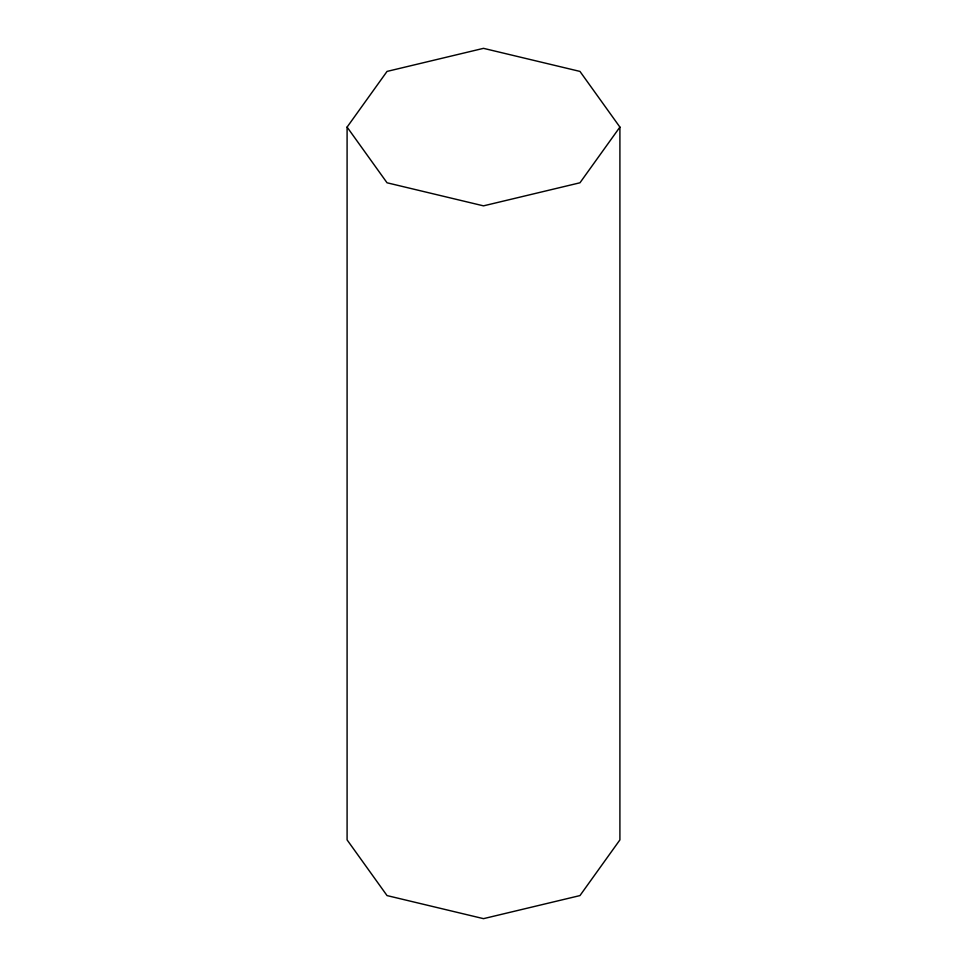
<?xml version="1.0" encoding="UTF-8"?>
<svg xmlns="http://www.w3.org/2000/svg" width="967" height="967" viewBox="0 0 967 967"><rect width="100%" height="100%" fill="white"/><g stroke="black" fill="none" stroke-linecap="round" stroke-linejoin="round"><path stroke-width="1.45" d="M347.093 127.1L387.042 71.413L483.5 48.35L579.958 71.413L619.907 127.1L619.907 839.9L579.958 895.587L483.5 918.65L387.042 895.587L347.093 839.9L347.093 127.1L387.042 182.787L483.5 205.85L579.958 182.787L619.907 127.1"/></g></svg>
